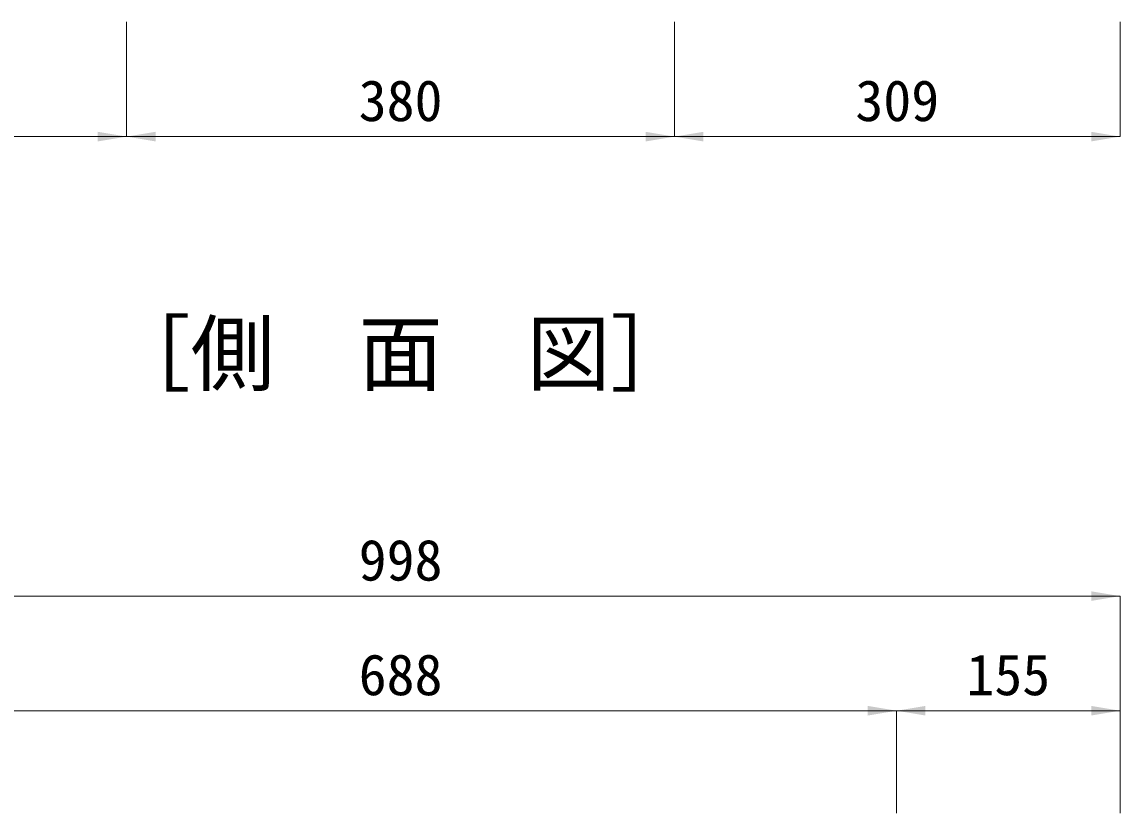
# Model space of a CAD drawing. Units: millimetres at full size. Extents: x 5964 to 125098, y -10801 to 28073.
# Drawn here: x 60238 to 61000, y -4207 to -3658 of the extents above; entities that cross this region are included whole.
import ezdxf
from ezdxf.enums import TextEntityAlignment as Align

# ---------------------------------------------------------------- set-up
doc = ezdxf.new("R2010")
doc.units = ezdxf.units.MM
doc.header["$LTSCALE"] = 19
doc.layers.add('0_2', color=7, linetype='Continuous', lineweight=20)
doc.layers.add('寸法線', color=7, linetype='Continuous', lineweight=9)
doc.styles.add('ＭＳ ゴシック', font='')
doc.styles.get('ＭＳ ゴシック').set_extended_font_data('MS Gothic')

# ---------------------------------------------------------------- blocks, each defined once
blk = doc.blocks.new('filled_arrow')
at = {"color": 0, "linetype": 'Continuous', "lineweight": -2}
blk.add_solid([(7.5, 1.25), (0, 0), (7.5, -1.25)], dxfattribs=at)

msp = doc.modelspace()

# ---------------------------------------------------------------- linework, layer by layer
at = {"layer": '寸法線'}
for p, q in [((60310.65, -3658.33), (60310.65, -3737.86)), ((60310.65, -3658.33), (60310.65, -3737.86)), ((60690.65, -3658.33), (60690.65, -3737.86)), ((60690.65, -3658.33), (60690.65, -3737.86)), ((60999.65, -3658.33), (60999.65, -3737.86)), ((60001.65, -3737.86), (60310.65, -3737.86)), ((60310.65, -3737.86), (60690.65, -3737.86)), ((60690.65, -3737.86), (60999.65, -3737.86)), ((60001.65, -4056.59), (60999.65, -4056.59)), ((60999.65, -4207.05), (60999.65, -4056.59)), ((60156.65, -4136.08), (60844.65, -4136.08)), ((60844.65, -4207.05), (60844.65, -4136.08)), ((60844.65, -4136.08), (60999.65, -4136.08)), ((60844.65, -4207.05), (60844.65, -4136.08)), ((60999.65, -4207.05), (60999.65, -4136.08))]:
    msp.add_line(p, q, dxfattribs=at)

# ---------------------------------------------------------------- block references
at = {"layer": '寸法線', "xscale": 2.67, "yscale": 2.67, "rotation": 180}
for p in [(60310.65, -3737.86), (60690.65, -3737.86), (60999.65, -3737.86), (60999.65, -4056.59), (60844.65, -4136.08), (60999.65, -4136.08)]:
    msp.add_blockref('filled_arrow', p, dxfattribs=at)
at = {"layer": '寸法線', "xscale": 2.67, "yscale": 2.67}
for p in [(60310.65, -3737.86), (60690.65, -3737.86), (60844.65, -4136.08)]:
    msp.add_blockref('filled_arrow', p, dxfattribs=at)

# ---------------------------------------------------------------- texts
at = {"layer": '0_2', "style": 'ＭＳ ゴシック'}
msp.add_text('［側\u3000面\u3000図］', height=42.72, dxfattribs=at).set_placement((60500.65, -3888.33), align=Align.MIDDLE_CENTER)
at = {"layer": '寸法線', "style": 'ＭＳ ゴシック'}
for s, p in [('380', (60500.65, -3712.86)), ('309', (60845.15, -3712.86)), ('998', (60500.65, -4031.59)), ('688', (60500.65, -4111.08)), ('155', (60922.15, -4111.08))]:
    msp.add_text(s, height=28.48, dxfattribs=at).set_placement(p, align=Align.MIDDLE_CENTER)

doc.saveas('drawing.dxf')
